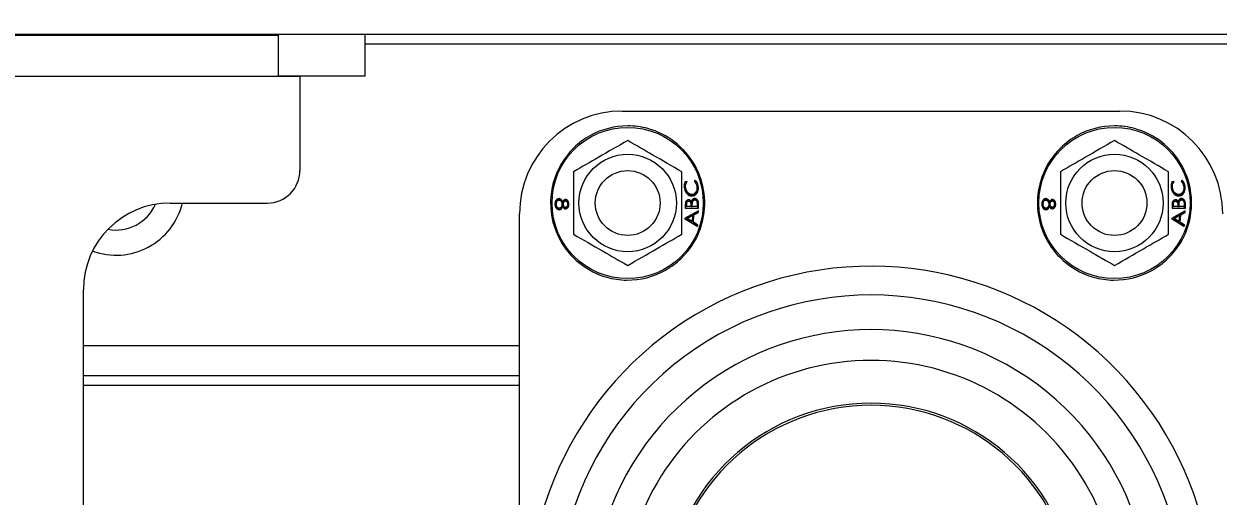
# Model space of a CAD drawing. Header units: inches. Extents: x 40138 to 76695, y -14500 to -5279.
# Drawn here: x 72373.5 to 72483.9, y -10735.5 to -10691.9 of the extents above; entities that cross this region are included whole.
import ezdxf

# ---------------------------------------------------------------- set-up
doc = ezdxf.new("R2010")
doc.units = ezdxf.units.IN
doc.header["$LTSCALE"] = 2
doc.header["$MEASUREMENT"] = 0
doc.header["$PDMODE"] = 35
doc.header["$PDSIZE"] = -1
doc.layers.add('M-ANNO-DIMS', color=7, linetype='Continuous', lineweight=13)
doc.layers.add('M-OBJECT-DETAILS', color=7, linetype='Continuous', lineweight=9)
doc.styles.get("Standard").update_dxf_attribs({"font": 'romans.shx', "width": 0.8})
doc.dimstyles.new('Details World Wide', dxfattribs={"dimscale": 4, "dimtxt": 4.5, "dimasz": 3.5, "dimexe": 0.75, "dimexo": 0.75, "dimgap": 0.75, "dimtad": 0, "dimtih": 1, "dimtoh": 1, "dimdec": 0, "dimzin": 4, "dimdsep": 46, "dimtxsty": 'Standard', "dimcen": 0, "dimclrd": 256, "dimclre": 256, "dimclrt": 256, "dimadec": 0, "dimazin": 1, "dimtfac": 1, "dimtdec": 0, "dimtmove": 0, "dimatfit": 3, "dimfxl": 1, "dimtolj": 1, "dimtzin": 0, "dimlwd": -1, "dimlwe": -1, "dimarcsym": 0})

# ---------------------------------------------------------------- blocks, each defined once
blk = doc.blocks.new('*D76')
at = {"layer": 'Defpoints', "color": 0, "transparency": 16777216}
for p in [(72451.82, -9804.96), (72709.68, -9804.96), (72451.82, -10745.95)]:
    blk.add_point(p, dxfattribs=at)
at = {"layer": 'M-ANNO-DIMS', "transparency": 16777216}
for p, q in [((72454.82, -9804.96), (72712.68, -9804.96)), ((72709.68, -9818.96), (72709.68, -10347.13)), ((72709.68, -10731.95), (72709.68, -10494.56)), ((72454.82, -10745.95), (72712.68, -10745.95))]:
    blk.add_line(p, q, dxfattribs=at)
for points in [[(72707.35, -9818.96), (72712.01, -9818.96), (72709.68, -9804.96)], [(72707.35, -10731.95), (72712.01, -10731.95), (72709.68, -10745.95)]]:
    blk.add_solid(points, dxfattribs=at)
at = {"layer": 'M-ANNO-DIMS', "transparency": 16777216, "insert": (72709.68, -10420.84), "char_height": 18, "attachment_point": 5}
blk.add_mtext('\\A1;941\\P [37.05]\\PCASTER\\PCENTER TO\\PCENTER', dxfattribs=at)

msp = doc.modelspace()

# ---------------------------------------------------------------- linework, layer by layer
at = {"layer": 'M-OBJECT-DETAILS', "linetype": 'Continuous', "lineweight": 5}
for p, q in [((72001.806, -10692.84), (72502.234, -10692.84)), ((72332.02, -10692.944), (72397.02, -10692.944)), ((72397.02, -10692.84), (72397.02, -10696.738)), ((72405.02, -10692.84), (72405.02, -10696.738)), ((72405.02, -10693.729), (72502.234, -10693.729)), ((72105.02, -10696.738), (72399.02, -10696.738)), ((72405.02, -10696.738), (72397.02, -10696.738)), ((72399.02, -10696.738), (72399.02, -10705.447)), ((72387.02, -10708.447), (72396.02, -10708.447)), ((72379.02, -10775.447), (72379.02, -10716.447)), ((72379.02, -10721.611), (72419.32, -10721.611)), ((72379.02, -10724.397), (72419.32, -10724.397)), ((72379.02, -10725.286), (72419.32, -10725.286))]:
    msp.add_line(p, q, dxfattribs=at)
at = {"layer": 'M-OBJECT-DETAILS', "linetype": 'Continuous', "lineweight": 0}
for p, q in [((72428.82, -10699.945), (72474.82, -10699.945)), ((72434.823, -10706.458), (72434.626, -10706.493)), ((72435.53, -10706.338), (72435.473, -10706.447)), ((72435.542, -10706.336), (72435.53, -10706.338)), ((72479.823, -10706.458), (72479.626, -10706.493)), ((72480.53, -10706.338), (72480.473, -10706.447)), ((72480.542, -10706.336), (72480.53, -10706.338)), ((72434.628, -10706.993), (72434.68, -10706.993)), ((72435.149, -10707.657), (72435.247, -10707.657)), ((72435.578, -10707.601), (72435.675, -10707.601)), ((72435.793, -10706.982), (72435.854, -10706.982)), ((72479.628, -10706.993), (72479.68, -10706.993)), ((72480.149, -10707.657), (72480.247, -10707.657)), ((72480.578, -10707.601), (72480.675, -10707.601)), ((72480.793, -10706.982), (72480.854, -10706.982)), ((72422.714, -10708.549), (72422.599, -10708.549)), ((72422.849, -10708.947), (72422.74, -10708.947)), ((72423.089, -10708.176), (72422.976, -10708.176)), ((72423.101, -10708.926), (72422.992, -10708.926)), ((72423.359, -10708.56), (72423.244, -10708.56)), ((72423.429, -10708.338), (72423.314, -10708.338)), ((72423.429, -10708.771), (72423.317, -10708.771)), ((72423.687, -10708.253), (72423.573, -10708.253)), ((72423.69, -10708.849), (72423.58, -10708.849)), ((72423.878, -10708.551), (72423.763, -10708.551)), ((72434.648, -10708.614), (72434.642, -10708.907)), ((72434.66, -10708.589), (72434.774, -10708.589)), ((72434.66, -10708.589), (72434.66, -10708.772)), ((72434.66, -10708.772), (72434.772, -10708.772)), ((72434.772, -10708.772), (72434.774, -10708.589)), ((72435.165, -10708.772), (72434.772, -10708.772)), ((72434.84, -10708.272), (72434.954, -10708.272)), ((72435.099, -10708.311), (72435.214, -10708.311)), ((72435.167, -10708.682), (72435.165, -10708.772)), ((72435.179, -10708.683), (72435.179, -10708.772)), ((72435.179, -10708.683), (72435.293, -10708.683)), ((72435.179, -10708.772), (72435.291, -10708.772)), ((72435.194, -10708.402), (72435.309, -10708.402)), ((72435.291, -10708.772), (72435.293, -10708.683)), ((72435.748, -10708.772), (72435.291, -10708.772)), ((72435.413, -10708.157), (72435.526, -10708.157)), ((72435.75, -10708.58), (72435.748, -10708.772)), ((72435.761, -10708.501), (72435.761, -10708.907)), ((72435.761, -10708.501), (72435.876, -10708.501)), ((72435.871, -10708.907), (72435.876, -10708.501)), ((72467.714, -10708.549), (72467.599, -10708.549)), ((72467.849, -10708.947), (72467.74, -10708.947)), ((72468.089, -10708.176), (72467.976, -10708.176)), ((72468.101, -10708.926), (72467.992, -10708.926)), ((72468.359, -10708.56), (72468.244, -10708.56)), ((72468.429, -10708.338), (72468.314, -10708.338)), ((72468.429, -10708.771), (72468.317, -10708.771)), ((72468.687, -10708.253), (72468.573, -10708.253)), ((72468.69, -10708.849), (72468.58, -10708.849)), ((72468.878, -10708.551), (72468.763, -10708.551)), ((72479.648, -10708.614), (72479.642, -10708.907)), ((72479.66, -10708.589), (72479.774, -10708.589)), ((72479.66, -10708.589), (72479.66, -10708.772)), ((72479.66, -10708.772), (72479.772, -10708.772)), ((72479.772, -10708.772), (72479.774, -10708.589)), ((72480.165, -10708.772), (72479.772, -10708.772)), ((72479.84, -10708.272), (72479.954, -10708.272)), ((72480.099, -10708.311), (72480.214, -10708.311)), ((72480.167, -10708.682), (72480.165, -10708.772)), ((72480.179, -10708.683), (72480.179, -10708.772)), ((72480.179, -10708.683), (72480.293, -10708.683)), ((72480.179, -10708.772), (72480.291, -10708.772)), ((72480.194, -10708.402), (72480.309, -10708.402)), ((72480.291, -10708.772), (72480.293, -10708.683)), ((72480.748, -10708.772), (72480.291, -10708.772)), ((72480.413, -10708.157), (72480.526, -10708.157)), ((72480.75, -10708.58), (72480.748, -10708.772)), ((72480.761, -10708.501), (72480.761, -10708.907)), ((72480.761, -10708.501), (72480.876, -10708.501)), ((72480.871, -10708.907), (72480.876, -10708.501)), ((72419.32, -10782.445), (72419.32, -10709.445)), ((72434.587, -10709.868), (72434.585, -10709.887)), ((72434.585, -10709.887), (72435.74, -10710.586)), ((72435.863, -10709.176), (72434.587, -10709.868)), ((72435.242, -10709.615), (72434.773, -10709.879)), ((72434.773, -10709.879), (72435.242, -10710.151)), ((72434.773, -10709.879), (72434.827, -10709.879)), ((72434.827, -10709.879), (72435.32, -10709.615)), ((72435.278, -10710.151), (72434.827, -10709.879)), ((72435.242, -10709.615), (72435.32, -10709.615)), ((72435.32, -10709.615), (72435.278, -10710.151)), ((72435.761, -10709.322), (72435.368, -10709.544)), ((72435.368, -10709.544), (72435.368, -10710.224)), ((72435.368, -10709.544), (72435.451, -10709.544)), ((72435.398, -10710.224), (72435.451, -10709.544)), ((72435.451, -10709.544), (72435.857, -10709.322)), ((72435.761, -10709.231), (72435.761, -10709.322)), ((72435.761, -10709.322), (72435.857, -10709.322)), ((72435.857, -10709.322), (72435.863, -10709.176)), ((72479.587, -10709.868), (72479.585, -10709.887)), ((72479.585, -10709.887), (72480.74, -10710.586)), ((72480.863, -10709.176), (72479.587, -10709.868)), ((72480.242, -10709.615), (72479.773, -10709.879)), ((72479.773, -10709.879), (72480.242, -10710.151)), ((72479.773, -10709.879), (72479.827, -10709.879)), ((72479.827, -10709.879), (72480.32, -10709.615)), ((72480.278, -10710.151), (72479.827, -10709.879)), ((72480.242, -10709.615), (72480.32, -10709.615)), ((72480.32, -10709.615), (72480.278, -10710.151)), ((72480.761, -10709.322), (72480.368, -10709.544)), ((72480.368, -10709.544), (72480.368, -10710.224)), ((72480.368, -10709.544), (72480.451, -10709.544)), ((72480.398, -10710.224), (72480.451, -10709.544)), ((72480.451, -10709.544), (72480.857, -10709.322)), ((72480.761, -10709.231), (72480.761, -10709.322)), ((72480.761, -10709.322), (72480.857, -10709.322)), ((72480.857, -10709.322), (72480.863, -10709.176)), ((72435.242, -10710.151), (72435.278, -10710.151)), ((72435.368, -10710.224), (72435.761, -10710.452)), ((72435.368, -10710.224), (72435.398, -10710.224)), ((72435.775, -10710.452), (72435.398, -10710.224)), ((72435.74, -10710.586), (72435.761, -10710.59)), ((72435.761, -10710.59), (72435.775, -10710.452)), ((72435.761, -10710.452), (72435.761, -10710.59)), ((72435.761, -10710.452), (72435.775, -10710.452)), ((72480.242, -10710.151), (72480.278, -10710.151)), ((72480.368, -10710.224), (72480.761, -10710.452)), ((72480.368, -10710.224), (72480.398, -10710.224)), ((72480.775, -10710.452), (72480.398, -10710.224)), ((72480.74, -10710.586), (72480.761, -10710.59)), ((72480.761, -10710.59), (72480.775, -10710.452)), ((72480.761, -10710.452), (72480.761, -10710.59)), ((72480.761, -10710.452), (72480.775, -10710.452))]:
    msp.add_line(p, q, dxfattribs=at)
for centre, radius in [((72429.32, -10708.445), 6.991), ((72474.32, -10708.445), 6.991), ((72429.32, -10708.445), 4.5), ((72474.32, -10708.445), 4.5), ((72429.32, -10708.445), 3), ((72474.32, -10708.445), 3)]:
    msp.add_circle(centre, radius, dxfattribs=at)
for centre, radius, start, end in [((72428.82, -10709.445), 9.5, 90, 180), ((72429.32, -10708.445), 7.125, 118.83254, 134.51966), ((72429.32, -10708.445), 7.125, 90, 118.83254), ((72429.32, -10708.445), 7.125, 74.85515, 90), ((72429.32, -10708.445), 7.125, 29.55583, 74.85515), ((72474.32, -10708.445), 7.125, 118.83254, 134.51966), ((72474.32, -10708.445), 7.125, 90, 118.83254), ((72474.32, -10708.445), 7.125, 74.85515, 90), ((72474.32, -10708.445), 7.125, 29.55583, 74.85515), ((72429.32, -10708.445), 7.125, 134.51966, 164.00096), ((72474.32, -10708.445), 7.125, 134.51966, 164.00096), ((72429.32, -10708.445), 7.125, 344.49332, 29.55583), ((72474.32, -10708.445), 7.125, 344.49332, 29.55583), ((72429.32, -10708.445), 7.125, 164.00096, 179.48437), ((72474.32, -10708.445), 7.125, 164.00096, 179.48437), ((72429.32, -10708.445), 7.125, 179.48437, 209.15255), ((72474.32, -10708.445), 7.125, 179.48437, 209.15255), ((72429.32, -10708.445), 7.125, 313.82718, 344.49332), ((72474.32, -10708.445), 7.125, 313.82718, 344.49332), ((72429.32, -10708.445), 7.125, 209.15255, 224.38376), ((72474.32, -10708.445), 7.125, 209.15255, 224.38376), ((72451.82, -10745.945), 31.658, 329.28504, 180), ((72429.32, -10708.445), 7.125, 224.38376, 254.28676), ((72429.32, -10708.445), 7.125, 299.40158, 313.82718), ((72474.32, -10708.445), 7.125, 224.38376, 254.28676), ((72474.32, -10708.445), 7.125, 299.40158, 313.82718), ((72429.32, -10708.445), 7.125, 254.28676, 269.18993), ((72429.32, -10708.445), 7.125, 269.18993, 299.40158), ((72474.32, -10708.445), 7.125, 254.28676, 269.18993), ((72474.32, -10708.445), 7.125, 269.18993, 299.40158), ((72451.82, -10745.945), 29, 333.00241, 206.99759), ((72451.82, -10745.945), 25.8, 333.00241, 206.99759), ((72451.82, -10745.945), 22.957, 90, 205.33136), ((72451.82, -10745.945), 22.957, 334.66864, 90), ((72451.82, -10745.945), 19, 8.9532, 171.0468), ((72451.82, -10745.945), 18.806, 9.34943, 170.65057)]:
    msp.add_arc(centre, radius, start, end, dxfattribs=at)
at = {"layer": 'M-OBJECT-DETAILS', "linetype": 'Continuous', "lineweight": 5}
for centre, radius, start, end in [((72474.82, -10709.445), 9.5, 0, 90), ((72396.02, -10705.447), 3, 270, 0), ((72387.02, -10716.447), 8, 90, 180), ((72382.02, -10706.943), 6.325, 249.99391, 346.24407), ((72382.02, -10706.943), 4, 259.34578, 336.15143)]:
    msp.add_arc(centre, radius, start, end, dxfattribs=at)
at = {"layer": 'M-OBJECT-DETAILS', "linetype": 'Continuous', "lineweight": 0}
for points, knots in [([(72429.32, -10702.672), (72428.426, -10703.187), (72426.756, -10704.152), (72425.093, -10705.112), (72424.32, -10705.558)], [0, 0, 0, 0, 0.53471681, 1, 1, 1, 1]), ([(72434.32, -10705.558), (72433.426, -10705.043), (72431.756, -10704.078), (72430.093, -10703.118), (72429.32, -10702.672)], [0, 0, 0, 0, 0.5347158, 1, 1, 1, 1]), ([(72474.32, -10702.672), (72473.426, -10703.187), (72471.756, -10704.152), (72470.093, -10705.112), (72469.32, -10705.558)], [0, 0, 0, 0, 0.5347158, 1, 1, 1, 1]), ([(72479.32, -10705.558), (72478.426, -10705.043), (72476.756, -10704.078), (72475.093, -10703.118), (72474.32, -10702.672)], [0, 0, 0, 0, 0.5347146, 1, 1, 1, 1]), ([(72424.32, -10705.558), (72424.32, -10705.785), (72424.32, -10706.964), (72424.32, -10708.953), (72424.32, -10710.624), (72424.32, -10711.332)], [0, 0, 0, 0, 0.120906, 0.6274097, 1, 1, 1, 1]), ([(72434.32, -10711.332), (72434.32, -10710.624), (72434.32, -10708.953), (72434.32, -10706.964), (72434.32, -10705.785), (72434.32, -10705.558)], [0, 0, 0, 0, 0.3725903, 0.879094, 1, 1, 1, 1]), ([(72469.32, -10705.558), (72469.32, -10705.785), (72469.32, -10706.964), (72469.32, -10708.953), (72469.32, -10710.624), (72469.32, -10711.332)], [0, 0, 0, 0, 0.120906, 0.6274097, 1, 1, 1, 1]), ([(72479.32, -10711.332), (72479.32, -10710.624), (72479.32, -10708.953), (72479.32, -10706.964), (72479.32, -10705.785), (72479.32, -10705.558)], [0, 0, 0, 0, 0.3725903, 0.879094, 1, 1, 1, 1]), ([(72434.626, -10706.493), (72434.597, -10706.57), (72434.539, -10706.722), (72434.547, -10706.898), (72434.551, -10706.984)], [0, 0, 0, 0, 0.5096757, 1, 1, 1, 1]), ([(72434.823, -10706.458), (72434.783, -10706.507), (72434.717, -10706.587), (72434.662, -10706.731), (72434.633, -10706.859), (72434.63, -10706.948), (72434.628, -10706.993)], [0, 0, 0, 0, 0.33933138, 0.55947258, 0.77975226, 1, 1, 1, 1]), ([(72434.68, -10706.993), (72434.677, -10706.941), (72434.671, -10706.811), (72434.711, -10706.616), (72434.787, -10706.509), (72434.823, -10706.458)], [0, 0, 0, 0, 0.2563584, 0.6516052, 1, 1, 1, 1]), ([(72435.473, -10706.447), (72435.507, -10706.482), (72435.592, -10706.571), (72435.694, -10706.754), (72435.716, -10706.907), (72435.727, -10706.983)], [0, 0, 0, 0, 0.2495634, 0.6280349, 1, 1, 1, 1]), ([(72435.854, -10706.982), (72435.839, -10706.884), (72435.81, -10706.686), (72435.681, -10706.465), (72435.577, -10706.368), (72435.542, -10706.336)], [0, 0, 0, 0, 0.3977308, 0.7984549, 1, 1, 1, 1]), ([(72435.542, -10706.336), (72435.593, -10706.393), (72435.677, -10706.487), (72435.749, -10706.661), (72435.787, -10706.819), (72435.791, -10706.928), (72435.793, -10706.982)], [0, 0, 0, 0, 0.3393406, 0.5595146, 0.7797116, 1, 1, 1, 1]), ([(72479.626, -10706.493), (72479.597, -10706.57), (72479.539, -10706.722), (72479.547, -10706.898), (72479.551, -10706.984)], [0, 0, 0, 0, 0.5096757, 1, 1, 1, 1]), ([(72479.823, -10706.458), (72479.783, -10706.507), (72479.717, -10706.587), (72479.662, -10706.731), (72479.633, -10706.859), (72479.63, -10706.948), (72479.628, -10706.993)], [0, 0, 0, 0, 0.33933138, 0.55947258, 0.77975226, 1, 1, 1, 1]), ([(72479.68, -10706.993), (72479.677, -10706.941), (72479.671, -10706.811), (72479.711, -10706.616), (72479.787, -10706.509), (72479.823, -10706.458)], [0, 0, 0, 0, 0.2563584, 0.6516052, 1, 1, 1, 1]), ([(72480.473, -10706.447), (72480.507, -10706.482), (72480.592, -10706.571), (72480.694, -10706.754), (72480.716, -10706.907), (72480.727, -10706.983)], [0, 0, 0, 0, 0.2495634, 0.6280349, 1, 1, 1, 1]), ([(72480.854, -10706.982), (72480.839, -10706.884), (72480.81, -10706.686), (72480.681, -10706.465), (72480.577, -10706.368), (72480.542, -10706.336)], [0, 0, 0, 0, 0.3977283, 0.7984541, 1, 1, 1, 1]), ([(72480.542, -10706.336), (72480.593, -10706.393), (72480.677, -10706.487), (72480.749, -10706.661), (72480.787, -10706.819), (72480.791, -10706.928), (72480.793, -10706.982)], [0, 0, 0, 0, 0.3393406, 0.5595146, 0.7797116, 1, 1, 1, 1]), ([(72434.551, -10706.984), (72434.567, -10707.086), (72434.595, -10707.274), (72434.728, -10707.516), (72434.899, -10707.694), (72435.083, -10707.782), (72435.2, -10707.789), (72435.244, -10707.791)], [0, 0, 0, 0, 0.2433929, 0.4508538, 0.6578402, 0.8742338, 1, 1, 1, 1]), ([(72434.628, -10706.993), (72434.637, -10707.088), (72434.655, -10707.28), (72434.788, -10707.503), (72434.964, -10707.636), (72435.087, -10707.65), (72435.149, -10707.657)], [0, 0, 0, 0, 0.2798687, 0.559517, 0.7796829, 1, 1, 1, 1]), ([(72435.247, -10707.657), (72435.186, -10707.65), (72435.065, -10707.637), (72434.903, -10707.524), (72434.782, -10707.359), (72434.705, -10707.176), (72434.687, -10707.049), (72434.68, -10706.993)], [0, 0, 0, 0, 0.2134098, 0.4279414, 0.6255478, 0.8326875, 1, 1, 1, 1]), ([(72435.578, -10707.601), (72435.504, -10707.663), (72435.371, -10707.774), (72435.211, -10707.786), (72435.14, -10707.791)], [0, 0, 0, 0, 0.5590304, 1, 1, 1, 1]), ([(72435.244, -10707.791), (72435.283, -10707.789), (72435.397, -10707.783), (72435.551, -10707.721), (72435.641, -10707.633), (72435.675, -10707.601)], [0, 0, 0, 0, 0.2515409, 0.72488548, 1, 1, 1, 1]), ([(72435.727, -10706.983), (72435.728, -10707.07), (72435.728, -10707.229), (72435.642, -10707.434), (72435.515, -10707.582), (72435.371, -10707.65), (72435.279, -10707.655), (72435.247, -10707.657)], [0, 0, 0, 0, 0.2511324, 0.46214, 0.6729066, 0.8843233, 1, 1, 1, 1]), ([(72435.793, -10706.982), (72435.789, -10707.061), (72435.783, -10707.191), (72435.733, -10707.362), (72435.668, -10707.495), (72435.608, -10707.566), (72435.578, -10707.601)], [0, 0, 0, 0, 0.3398538, 0.5599384, 0.7799793, 1, 1, 1, 1]), ([(72435.675, -10707.601), (72435.72, -10707.54), (72435.81, -10707.418), (72435.86, -10707.192), (72435.856, -10707.045), (72435.854, -10706.982)], [0, 0, 0, 0, 0.3621811, 0.7253737, 1, 1, 1, 1]), ([(72479.551, -10706.984), (72479.567, -10707.086), (72479.595, -10707.274), (72479.728, -10707.516), (72479.899, -10707.694), (72480.083, -10707.782), (72480.2, -10707.789), (72480.244, -10707.791)], [0, 0, 0, 0, 0.2433929, 0.4508538, 0.6578402, 0.8742338, 1, 1, 1, 1]), ([(72479.628, -10706.993), (72479.637, -10707.088), (72479.655, -10707.28), (72479.789, -10707.503), (72479.964, -10707.636), (72480.087, -10707.65), (72480.149, -10707.657)], [0, 0, 0, 0, 0.2798687, 0.559517, 0.7796829, 1, 1, 1, 1]), ([(72480.247, -10707.657), (72480.186, -10707.65), (72480.065, -10707.637), (72479.903, -10707.524), (72479.782, -10707.359), (72479.705, -10707.176), (72479.687, -10707.049), (72479.68, -10706.993)], [0, 0, 0, 0, 0.2134098, 0.4279414, 0.6255478, 0.8326875, 1, 1, 1, 1]), ([(72480.578, -10707.601), (72480.504, -10707.663), (72480.371, -10707.774), (72480.211, -10707.786), (72480.14, -10707.791)], [0, 0, 0, 0, 0.5590503, 1, 1, 1, 1]), ([(72480.244, -10707.791), (72480.283, -10707.789), (72480.397, -10707.783), (72480.551, -10707.721), (72480.641, -10707.633), (72480.675, -10707.601)], [0, 0, 0, 0, 0.2515409, 0.72488548, 1, 1, 1, 1]), ([(72480.727, -10706.983), (72480.728, -10707.07), (72480.728, -10707.229), (72480.642, -10707.434), (72480.515, -10707.582), (72480.371, -10707.65), (72480.279, -10707.655), (72480.247, -10707.657)], [0, 0, 0, 0, 0.2511324, 0.46214, 0.6729066, 0.8843233, 1, 1, 1, 1]), ([(72480.793, -10706.982), (72480.789, -10707.061), (72480.783, -10707.191), (72480.733, -10707.362), (72480.668, -10707.495), (72480.608, -10707.566), (72480.578, -10707.601)], [0, 0, 0, 0, 0.3398538, 0.5599384, 0.7799793, 1, 1, 1, 1]), ([(72480.675, -10707.601), (72480.72, -10707.54), (72480.81, -10707.418), (72480.86, -10707.192), (72480.856, -10707.045), (72480.854, -10706.982)], [0, 0, 0, 0, 0.36218119, 0.72537381, 1, 1, 1, 1]), ([(72422.982, -10708.042), (72422.938, -10708.047), (72422.85, -10708.059), (72422.738, -10708.143), (72422.652, -10708.254), (72422.605, -10708.396), (72422.601, -10708.497), (72422.599, -10708.549)], [0, 0, 0, 0, 0.2089747, 0.4185454, 0.6061098, 0.7939468, 1, 1, 1, 1]), ([(72422.599, -10708.549), (72422.601, -10708.586), (72422.605, -10708.683), (72422.644, -10708.83), (72422.71, -10708.91), (72422.74, -10708.947)], [0, 0, 0, 0, 0.252015, 0.6536039, 1, 1, 1, 1]), ([(72422.714, -10708.549), (72422.718, -10708.477), (72422.725, -10708.332), (72422.825, -10708.163), (72422.954, -10708.061), (72423.047, -10708.048), (72423.093, -10708.042)], [0, 0, 0, 0, 0.2805393, 0.559258, 0.7798138, 1, 1, 1, 1]), ([(72422.849, -10708.947), (72422.804, -10708.883), (72422.723, -10708.767), (72422.717, -10708.616), (72422.714, -10708.549)], [0, 0, 0, 0, 0.557758, 1, 1, 1, 1]), ([(72422.725, -10708.551), (72422.729, -10708.492), (72422.735, -10708.396), (72422.79, -10708.28), (72422.858, -10708.211), (72422.924, -10708.179), (72422.964, -10708.177), (72422.976, -10708.176)], [0, 0, 0, 0, 0.32762243, 0.52792471, 0.72945724, 0.91786006, 1, 1, 1, 1]), ([(72422.992, -10708.926), (72422.963, -10708.923), (72422.907, -10708.916), (72422.832, -10708.86), (72422.771, -10708.781), (72422.732, -10708.673), (72422.727, -10708.593), (72422.725, -10708.551)], [0, 0, 0, 0, 0.1871323, 0.374924, 0.5624357, 0.7696945, 1, 1, 1, 1]), ([(72422.74, -10708.947), (72422.759, -10708.965), (72422.813, -10709.014), (72422.904, -10709.055), (72422.973, -10709.059), (72422.998, -10709.061)], [0, 0, 0, 0, 0.2517241, 0.725899, 1, 1, 1, 1]), ([(72423.103, -10709.061), (72423.051, -10709.055), (72422.957, -10709.044), (72422.882, -10708.977), (72422.849, -10708.947)], [0, 0, 0, 0, 0.5593929, 1, 1, 1, 1]), ([(72422.976, -10708.176), (72423.005, -10708.18), (72423.062, -10708.187), (72423.142, -10708.251), (72423.206, -10708.346), (72423.24, -10708.458), (72423.243, -10708.53), (72423.244, -10708.56)], [0, 0, 0, 0, 0.1863874, 0.3737456, 0.6123902, 0.8440178, 1, 1, 1, 1]), ([(72423.314, -10708.338), (72423.283, -10708.27), (72423.233, -10708.163), (72423.12, -10708.069), (72423.038, -10708.044), (72422.992, -10708.042), (72422.982, -10708.042)], [0, 0, 0, 0, 0.43322, 0.6821963, 0.9311624, 1, 1, 1, 1]), ([(72423.244, -10708.56), (72423.241, -10708.607), (72423.235, -10708.702), (72423.175, -10708.822), (72423.098, -10708.901), (72423.032, -10708.925), (72422.999, -10708.926), (72422.992, -10708.926)], [0, 0, 0, 0, 0.2650986, 0.5323535, 0.7716188, 0.9525444, 1, 1, 1, 1]), ([(72422.998, -10709.061), (72423.036, -10709.057), (72423.112, -10709.048), (72423.219, -10708.964), (72423.28, -10708.86), (72423.309, -10708.789), (72423.317, -10708.771)], [0, 0, 0, 0, 0.2664344, 0.5350233, 0.880015, 1, 1, 1, 1]), ([(72423.359, -10708.56), (72423.355, -10708.507), (72423.348, -10708.401), (72423.279, -10708.277), (72423.191, -10708.192), (72423.123, -10708.181), (72423.089, -10708.176)], [0, 0, 0, 0, 0.2802744, 0.5601014, 0.7802584, 1, 1, 1, 1]), ([(72423.101, -10708.926), (72423.141, -10708.918), (72423.223, -10708.9), (72423.304, -10708.794), (72423.352, -10708.678), (72423.357, -10708.599), (72423.359, -10708.56)], [0, 0, 0, 0, 0.2783462, 0.5585038, 0.7791644, 1, 1, 1, 1]), ([(72423.577, -10708.119), (72423.54, -10708.124), (72423.471, -10708.135), (72423.386, -10708.209), (72423.34, -10708.281), (72423.319, -10708.327), (72423.314, -10708.338)], [0, 0, 0, 0, 0.3302502, 0.6182106, 0.90672, 1, 1, 1, 1]), ([(72423.317, -10708.771), (72423.344, -10708.821), (72423.387, -10708.901), (72423.48, -10708.968), (72423.541, -10708.983), (72423.574, -10708.984), (72423.579, -10708.984)], [0, 0, 0, 0, 0.44273023, 0.6983441, 0.95457082, 1, 1, 1, 1]), ([(72423.37, -10708.556), (72423.373, -10708.516), (72423.379, -10708.437), (72423.429, -10708.342), (72423.486, -10708.281), (72423.535, -10708.256), (72423.563, -10708.254), (72423.573, -10708.253)], [0, 0, 0, 0, 0.2759537, 0.5534091, 0.7611781, 0.913187, 1, 1, 1, 1]), ([(72423.58, -10708.849), (72423.558, -10708.846), (72423.514, -10708.839), (72423.453, -10708.792), (72423.402, -10708.719), (72423.374, -10708.634), (72423.371, -10708.577), (72423.37, -10708.556)], [0, 0, 0, 0, 0.1887274, 0.3770786, 0.5951413, 0.855078, 1, 1, 1, 1]), ([(72423.429, -10708.338), (72423.464, -10708.271), (72423.527, -10708.152), (72423.64, -10708.129), (72423.689, -10708.119)], [0, 0, 0, 0, 0.5601053, 1, 1, 1, 1]), ([(72423.574, -10708.95), (72423.554, -10708.938), (72423.491, -10708.899), (72423.454, -10708.823), (72423.429, -10708.771)], [0, 0, 0, 0, 0.3173391, 1, 1, 1, 1]), ([(72423.573, -10708.253), (72423.592, -10708.255), (72423.629, -10708.26), (72423.682, -10708.3), (72423.726, -10708.362), (72423.758, -10708.45), (72423.762, -10708.515), (72423.763, -10708.551)], [0, 0, 0, 0, 0.1606607, 0.3220913, 0.5350284, 0.7460784, 1, 1, 1, 1]), ([(72423.889, -10708.558), (72423.885, -10708.501), (72423.875, -10708.385), (72423.803, -10708.24), (72423.703, -10708.148), (72423.623, -10708.121), (72423.582, -10708.119), (72423.577, -10708.119)], [0, 0, 0, 0, 0.26640993, 0.53513826, 0.76601902, 0.97430845, 1, 1, 1, 1]), ([(72423.579, -10708.984), (72423.615, -10708.979), (72423.688, -10708.968), (72423.781, -10708.895), (72423.848, -10708.79), (72423.885, -10708.673), (72423.888, -10708.593), (72423.889, -10708.558)], [0, 0, 0, 0, 0.2092196, 0.4191396, 0.6224606, 0.8392347, 1, 1, 1, 1]), ([(72423.763, -10708.551), (72423.761, -10708.603), (72423.757, -10708.684), (72423.709, -10708.778), (72423.657, -10708.829), (72423.61, -10708.848), (72423.585, -10708.849), (72423.58, -10708.849)], [0, 0, 0, 0, 0.3669276, 0.5747903, 0.7822117, 0.9486965, 1, 1, 1, 1]), ([(72423.878, -10708.551), (72423.876, -10708.511), (72423.872, -10708.433), (72423.827, -10708.336), (72423.763, -10708.266), (72423.713, -10708.258), (72423.687, -10708.253)], [0, 0, 0, 0, 0.2806617, 0.560556, 0.7806298, 1, 1, 1, 1]), ([(72423.69, -10708.849), (72423.721, -10708.842), (72423.785, -10708.826), (72423.866, -10708.715), (72423.874, -10708.613), (72423.878, -10708.551)], [0, 0, 0, 0, 0.2789884, 0.5597946, 1, 1, 1, 1]), ([(72434.642, -10708.907), (72435, -10708.907), (72435.409, -10708.907), (72435.819, -10708.907), (72435.871, -10708.907)], [0, 0, 0, 0, 0.87284896, 1, 1, 1, 1]), ([(72434.95, -10708.137), (72434.907, -10708.144), (72434.825, -10708.156), (72434.731, -10708.241), (72434.67, -10708.359), (72434.652, -10708.488), (72434.649, -10708.577), (72434.648, -10708.614)], [0, 0, 0, 0, 0.2335479, 0.4349883, 0.6102444, 0.8379176, 1, 1, 1, 1]), ([(72434.84, -10708.272), (72434.81, -10708.276), (72434.765, -10708.283), (72434.718, -10708.33), (72434.665, -10708.42), (72434.662, -10708.514), (72434.66, -10708.589)], [0, 0, 0, 0, 0.2492758, 0.3748998, 0.5006572, 1, 1, 1, 1]), ([(72434.774, -10708.589), (72434.776, -10708.537), (72434.779, -10708.46), (72434.81, -10708.362), (72434.851, -10708.306), (72434.903, -10708.276), (72434.938, -10708.273), (72434.954, -10708.272)], [0, 0, 0, 0, 0.3547204, 0.5303711, 0.7078911, 0.8605944, 1, 1, 1, 1]), ([(72435.214, -10708.311), (72435.187, -10708.27), (72435.137, -10708.193), (72435.036, -10708.144), (72434.975, -10708.139), (72434.95, -10708.137)], [0, 0, 0, 0, 0.40865679, 0.75932292, 1, 1, 1, 1]), ([(72434.954, -10708.272), (72434.978, -10708.275), (72435.024, -10708.281), (72435.084, -10708.327), (72435.13, -10708.392), (72435.167, -10708.511), (72435.167, -10708.611), (72435.167, -10708.682)], [0, 0, 0, 0, 0.1545226, 0.3099601, 0.4589714, 0.616153, 1, 1, 1, 1]), ([(72434.961, -10708.17), (72434.976, -10708.177), (72435.034, -10708.203), (72435.071, -10708.265), (72435.099, -10708.311)], [0, 0, 0, 0, 0.2555066, 1, 1, 1, 1]), ([(72435.194, -10708.402), (72435.188, -10708.454), (72435.179, -10708.548), (72435.179, -10708.641), (72435.179, -10708.683)], [0, 0, 0, 0, 0.5597594, 1, 1, 1, 1]), ([(72435.413, -10708.157), (72435.383, -10708.161), (72435.322, -10708.17), (72435.235, -10708.257), (72435.209, -10708.347), (72435.194, -10708.402)], [0, 0, 0, 0, 0.2799452, 0.5604231, 1, 1, 1, 1]), ([(72435.523, -10708.022), (72435.483, -10708.027), (72435.409, -10708.035), (72435.314, -10708.103), (72435.249, -10708.198), (72435.225, -10708.274), (72435.214, -10708.311)], [0, 0, 0, 0, 0.2846869, 0.5271427, 0.7701621, 1, 1, 1, 1]), ([(72435.293, -10708.683), (72435.293, -10708.659), (72435.294, -10708.612), (72435.296, -10708.518), (72435.303, -10708.449), (72435.309, -10708.402)], [0, 0, 0, 0, 0.2503352, 0.5005243, 1, 1, 1, 1]), ([(72435.309, -10708.402), (72435.321, -10708.356), (72435.341, -10708.279), (72435.405, -10708.199), (72435.467, -10708.161), (72435.509, -10708.158), (72435.526, -10708.157)], [0, 0, 0, 0, 0.3681342, 0.6055081, 0.8440541, 1, 1, 1, 1]), ([(72435.413, -10708.022), (72435.468, -10708.031), (72435.578, -10708.049), (72435.695, -10708.184), (72435.754, -10708.343), (72435.759, -10708.448), (72435.761, -10708.501)], [0, 0, 0, 0, 0.2791324, 0.5586438, 0.7790629, 1, 1, 1, 1]), ([(72435.876, -10708.501), (72435.872, -10708.431), (72435.864, -10708.312), (72435.791, -10708.165), (72435.698, -10708.069), (72435.602, -10708.026), (72435.543, -10708.023), (72435.523, -10708.022)], [0, 0, 0, 0, 0.2910089, 0.4941348, 0.6973427, 0.8987999, 1, 1, 1, 1]), ([(72435.526, -10708.157), (72435.55, -10708.16), (72435.598, -10708.166), (72435.662, -10708.216), (72435.711, -10708.286), (72435.749, -10708.41), (72435.75, -10708.511), (72435.75, -10708.58)], [0, 0, 0, 0, 0.1551268, 0.3109038, 0.4714362, 0.6349699, 1, 1, 1, 1]), ([(72467.982, -10708.042), (72467.938, -10708.047), (72467.85, -10708.059), (72467.738, -10708.143), (72467.652, -10708.254), (72467.605, -10708.396), (72467.601, -10708.497), (72467.599, -10708.549)], [0, 0, 0, 0, 0.2089743, 0.4185447, 0.6061088, 0.7939454, 1, 1, 1, 1]), ([(72467.599, -10708.549), (72467.601, -10708.586), (72467.605, -10708.683), (72467.644, -10708.83), (72467.71, -10708.91), (72467.74, -10708.947)], [0, 0, 0, 0, 0.2520168, 0.65360468, 1, 1, 1, 1]), ([(72467.714, -10708.549), (72467.718, -10708.477), (72467.725, -10708.332), (72467.825, -10708.163), (72467.954, -10708.061), (72468.047, -10708.048), (72468.093, -10708.042)], [0, 0, 0, 0, 0.2805393, 0.559258, 0.7798138, 1, 1, 1, 1]), ([(72467.849, -10708.947), (72467.804, -10708.883), (72467.723, -10708.767), (72467.717, -10708.616), (72467.714, -10708.549)], [0, 0, 0, 0, 0.557758, 1, 1, 1, 1]), ([(72467.725, -10708.551), (72467.729, -10708.492), (72467.735, -10708.396), (72467.79, -10708.28), (72467.858, -10708.211), (72467.924, -10708.179), (72467.964, -10708.177), (72467.976, -10708.176)], [0, 0, 0, 0, 0.32762243, 0.52792471, 0.72945724, 0.91786006, 1, 1, 1, 1]), ([(72467.992, -10708.926), (72467.963, -10708.923), (72467.907, -10708.916), (72467.832, -10708.86), (72467.771, -10708.781), (72467.732, -10708.673), (72467.727, -10708.593), (72467.725, -10708.551)], [0, 0, 0, 0, 0.1871144, 0.3749102, 0.5624261, 0.7696894, 1, 1, 1, 1]), ([(72467.74, -10708.947), (72467.759, -10708.965), (72467.813, -10709.014), (72467.904, -10709.055), (72467.973, -10709.059), (72467.998, -10709.061)], [0, 0, 0, 0, 0.25172366, 0.72586331, 1, 1, 1, 1]), ([(72468.103, -10709.061), (72468.051, -10709.055), (72467.957, -10709.044), (72467.882, -10708.977), (72467.849, -10708.947)], [0, 0, 0, 0, 0.5593929, 1, 1, 1, 1]), ([(72467.976, -10708.176), (72468.005, -10708.18), (72468.062, -10708.187), (72468.142, -10708.251), (72468.206, -10708.346), (72468.24, -10708.458), (72468.243, -10708.53), (72468.244, -10708.56)], [0, 0, 0, 0, 0.1863874, 0.3737456, 0.6123902, 0.8440178, 1, 1, 1, 1]), ([(72468.314, -10708.338), (72468.283, -10708.27), (72468.233, -10708.163), (72468.12, -10708.069), (72468.038, -10708.044), (72467.992, -10708.042), (72467.982, -10708.042)], [0, 0, 0, 0, 0.4332214, 0.6822173, 0.9311622, 1, 1, 1, 1]), ([(72468.244, -10708.56), (72468.241, -10708.607), (72468.235, -10708.702), (72468.175, -10708.822), (72468.098, -10708.901), (72468.032, -10708.925), (72467.999, -10708.926), (72467.992, -10708.926)], [0, 0, 0, 0, 0.2650928, 0.5323419, 0.771602, 0.9525454, 1, 1, 1, 1]), ([(72467.998, -10709.061), (72468.036, -10709.057), (72468.112, -10709.048), (72468.219, -10708.964), (72468.28, -10708.86), (72468.309, -10708.789), (72468.317, -10708.771)], [0, 0, 0, 0, 0.2664353, 0.535025, 0.8800038, 1, 1, 1, 1]), ([(72468.359, -10708.56), (72468.355, -10708.507), (72468.348, -10708.401), (72468.279, -10708.277), (72468.191, -10708.192), (72468.123, -10708.181), (72468.089, -10708.176)], [0, 0, 0, 0, 0.2802694, 0.5600914, 0.7802623, 1, 1, 1, 1]), ([(72468.101, -10708.926), (72468.141, -10708.918), (72468.223, -10708.9), (72468.304, -10708.794), (72468.352, -10708.678), (72468.357, -10708.599), (72468.359, -10708.56)], [0, 0, 0, 0, 0.2783257, 0.5585013, 0.7791632, 1, 1, 1, 1]), ([(72468.577, -10708.119), (72468.54, -10708.124), (72468.471, -10708.135), (72468.386, -10708.209), (72468.34, -10708.281), (72468.319, -10708.327), (72468.314, -10708.338)], [0, 0, 0, 0, 0.330248, 0.6182319, 0.9067206, 1, 1, 1, 1]), ([(72468.317, -10708.771), (72468.344, -10708.821), (72468.387, -10708.901), (72468.48, -10708.968), (72468.541, -10708.983), (72468.574, -10708.984), (72468.579, -10708.984)], [0, 0, 0, 0, 0.44273023, 0.6983441, 0.95457082, 1, 1, 1, 1]), ([(72468.37, -10708.556), (72468.373, -10708.516), (72468.379, -10708.437), (72468.429, -10708.342), (72468.486, -10708.281), (72468.535, -10708.256), (72468.563, -10708.254), (72468.573, -10708.253)], [0, 0, 0, 0, 0.2759537, 0.5534091, 0.7611781, 0.913187, 1, 1, 1, 1]), ([(72468.58, -10708.849), (72468.558, -10708.846), (72468.514, -10708.839), (72468.453, -10708.792), (72468.402, -10708.719), (72468.374, -10708.634), (72468.371, -10708.577), (72468.37, -10708.556)], [0, 0, 0, 0, 0.1887551, 0.3770807, 0.5951427, 0.8550785, 1, 1, 1, 1]), ([(72468.429, -10708.338), (72468.464, -10708.271), (72468.527, -10708.152), (72468.64, -10708.129), (72468.689, -10708.119)], [0, 0, 0, 0, 0.5601053, 1, 1, 1, 1]), ([(72468.574, -10708.95), (72468.554, -10708.938), (72468.491, -10708.899), (72468.454, -10708.823), (72468.429, -10708.771)], [0, 0, 0, 0, 0.3173391, 1, 1, 1, 1]), ([(72468.573, -10708.253), (72468.592, -10708.255), (72468.629, -10708.26), (72468.682, -10708.3), (72468.726, -10708.362), (72468.758, -10708.45), (72468.761, -10708.515), (72468.763, -10708.551)], [0, 0, 0, 0, 0.1606626, 0.3220951, 0.5350347, 0.7460754, 1, 1, 1, 1]), ([(72468.889, -10708.558), (72468.885, -10708.501), (72468.875, -10708.385), (72468.803, -10708.24), (72468.703, -10708.148), (72468.623, -10708.121), (72468.582, -10708.119), (72468.577, -10708.119)], [0, 0, 0, 0, 0.26640993, 0.53513826, 0.76601902, 0.97430845, 1, 1, 1, 1]), ([(72468.579, -10708.984), (72468.615, -10708.979), (72468.688, -10708.968), (72468.781, -10708.895), (72468.848, -10708.79), (72468.885, -10708.673), (72468.888, -10708.593), (72468.889, -10708.558)], [0, 0, 0, 0, 0.2092015, 0.4191381, 0.6224595, 0.8392343, 1, 1, 1, 1]), ([(72468.763, -10708.551), (72468.761, -10708.603), (72468.757, -10708.684), (72468.709, -10708.778), (72468.657, -10708.829), (72468.61, -10708.848), (72468.585, -10708.849), (72468.58, -10708.849)], [0, 0, 0, 0, 0.3669246, 0.5747883, 0.7822107, 0.9486962, 1, 1, 1, 1]), ([(72468.878, -10708.551), (72468.876, -10708.511), (72468.872, -10708.433), (72468.827, -10708.336), (72468.763, -10708.266), (72468.713, -10708.258), (72468.687, -10708.253)], [0, 0, 0, 0, 0.2806617, 0.560556, 0.7806298, 1, 1, 1, 1]), ([(72468.69, -10708.849), (72468.721, -10708.842), (72468.785, -10708.826), (72468.866, -10708.715), (72468.874, -10708.613), (72468.878, -10708.551)], [0, 0, 0, 0, 0.2789884, 0.5597946, 1, 1, 1, 1]), ([(72479.642, -10708.907), (72480, -10708.907), (72480.409, -10708.907), (72480.819, -10708.907), (72480.871, -10708.907)], [0, 0, 0, 0, 0.87284896, 1, 1, 1, 1]), ([(72479.95, -10708.137), (72479.907, -10708.144), (72479.825, -10708.156), (72479.731, -10708.241), (72479.67, -10708.359), (72479.652, -10708.488), (72479.649, -10708.577), (72479.648, -10708.614)], [0, 0, 0, 0, 0.2335334, 0.4349907, 0.6102395, 0.8379155, 1, 1, 1, 1]), ([(72479.84, -10708.272), (72479.81, -10708.276), (72479.765, -10708.283), (72479.718, -10708.33), (72479.665, -10708.42), (72479.662, -10708.514), (72479.66, -10708.589)], [0, 0, 0, 0, 0.2492744, 0.3749196, 0.50066, 1, 1, 1, 1]), ([(72479.774, -10708.589), (72479.776, -10708.537), (72479.779, -10708.46), (72479.81, -10708.362), (72479.851, -10708.306), (72479.903, -10708.276), (72479.938, -10708.273), (72479.954, -10708.272)], [0, 0, 0, 0, 0.3547302, 0.5303858, 0.7079107, 0.8606182, 1, 1, 1, 1]), ([(72480.214, -10708.311), (72480.187, -10708.27), (72480.137, -10708.193), (72480.036, -10708.144), (72479.975, -10708.139), (72479.95, -10708.137)], [0, 0, 0, 0, 0.40864367, 0.75929853, 1, 1, 1, 1]), ([(72479.954, -10708.272), (72479.978, -10708.275), (72480.024, -10708.281), (72480.084, -10708.327), (72480.13, -10708.392), (72480.167, -10708.511), (72480.167, -10708.611), (72480.167, -10708.682)], [0, 0, 0, 0, 0.15452059, 0.3099752, 0.45897014, 0.61615807, 1, 1, 1, 1]), ([(72479.961, -10708.17), (72479.976, -10708.177), (72480.034, -10708.203), (72480.071, -10708.265), (72480.099, -10708.311)], [0, 0, 0, 0, 0.2555441, 1, 1, 1, 1]), ([(72480.194, -10708.402), (72480.188, -10708.454), (72480.179, -10708.548), (72480.179, -10708.641), (72480.179, -10708.683)], [0, 0, 0, 0, 0.5597594, 1, 1, 1, 1]), ([(72480.413, -10708.157), (72480.383, -10708.161), (72480.322, -10708.17), (72480.235, -10708.257), (72480.209, -10708.347), (72480.194, -10708.402)], [0, 0, 0, 0, 0.2799452, 0.5604231, 1, 1, 1, 1]), ([(72480.523, -10708.022), (72480.483, -10708.027), (72480.409, -10708.035), (72480.314, -10708.103), (72480.249, -10708.198), (72480.225, -10708.274), (72480.214, -10708.311)], [0, 0, 0, 0, 0.28468544, 0.52716022, 0.77016329, 1, 1, 1, 1]), ([(72480.293, -10708.683), (72480.293, -10708.659), (72480.294, -10708.612), (72480.296, -10708.518), (72480.303, -10708.449), (72480.309, -10708.402)], [0, 0, 0, 0, 0.2503341, 0.5005246, 1, 1, 1, 1]), ([(72480.309, -10708.402), (72480.321, -10708.356), (72480.341, -10708.279), (72480.405, -10708.199), (72480.467, -10708.161), (72480.509, -10708.158), (72480.526, -10708.157)], [0, 0, 0, 0, 0.3681342, 0.6055081, 0.8440541, 1, 1, 1, 1]), ([(72480.413, -10708.022), (72480.468, -10708.031), (72480.578, -10708.049), (72480.694, -10708.184), (72480.754, -10708.343), (72480.759, -10708.448), (72480.761, -10708.501)], [0, 0, 0, 0, 0.2791184, 0.5586326, 0.7790608, 1, 1, 1, 1]), ([(72480.876, -10708.501), (72480.872, -10708.431), (72480.864, -10708.312), (72480.791, -10708.165), (72480.698, -10708.069), (72480.602, -10708.026), (72480.543, -10708.023), (72480.523, -10708.022)], [0, 0, 0, 0, 0.2910092, 0.4941352, 0.6973433, 0.8988169, 1, 1, 1, 1]), ([(72480.526, -10708.157), (72480.55, -10708.16), (72480.598, -10708.166), (72480.662, -10708.216), (72480.711, -10708.286), (72480.749, -10708.41), (72480.75, -10708.511), (72480.75, -10708.58)], [0, 0, 0, 0, 0.1551268, 0.3109038, 0.4714362, 0.6349699, 1, 1, 1, 1]), ([(72424.32, -10711.332), (72425.213, -10711.848), (72426.884, -10712.812), (72428.546, -10713.772), (72429.32, -10714.219)], [0, 0, 0, 0, 0.5347146, 1, 1, 1, 1]), ([(72429.32, -10714.219), (72430.213, -10713.703), (72431.884, -10712.738), (72433.546, -10711.778), (72434.32, -10711.332)], [0, 0, 0, 0, 0.5347158, 1, 1, 1, 1]), ([(72469.32, -10711.332), (72470.213, -10711.848), (72471.884, -10712.812), (72473.546, -10713.772), (72474.32, -10714.219)], [0, 0, 0, 0, 0.5347158, 1, 1, 1, 1]), ([(72474.32, -10714.219), (72475.213, -10713.703), (72476.884, -10712.738), (72478.546, -10711.778), (72479.32, -10711.332)], [0, 0, 0, 0, 0.53471681, 1, 1, 1, 1])]:
    msp.add_open_spline(points, degree=3, knots=knots, dxfattribs=at)

# ---------------------------------------------------------------- dimensions: what is measured, and where the dimension line sits
at = {"layer": 'M-ANNO-DIMS'}
dim = msp.add_linear_dim(base=(72709.679, -9804.955), p1=(72451.82, -10745.945), p2=(72451.82, -9804.955), angle=90, text='<>\\PCASTER\\PCENTER TO\\PCENTER', dimstyle='Details World Wide', override={"dimpost": '\\X'}, dxfattribs=at)
dim.commit()
dim.dimension.update_dxf_attribs({"geometry": '*D76', "text_midpoint": (72709.679, -10420.844), "dimtype": 160})

doc.saveas('drawing.dxf')
